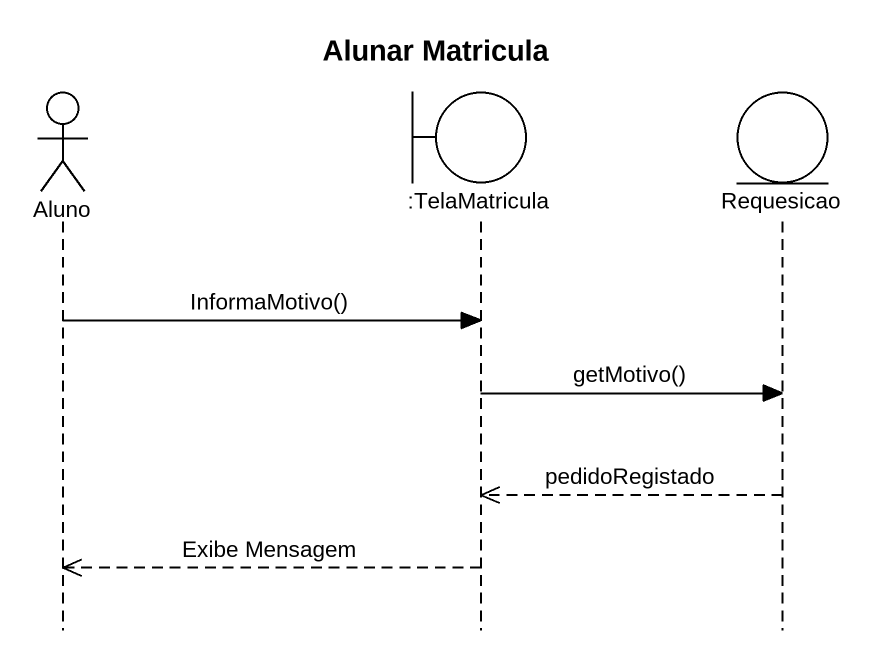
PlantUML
@startuml
title Alunar Matricula
hide footbox
actor Aluno
boundary ":TelaMatricula" as TelaMatricula
entity Requesicao

Aluno -> TelaMatricula : InformaMotivo()
TelaMatricula -> Requesicao : getMotivo()
Requesicao -->> TelaMatricula : pedidoRegistado
TelaMatricula -->> Aluno : Exibe Mensagem
@enduml
